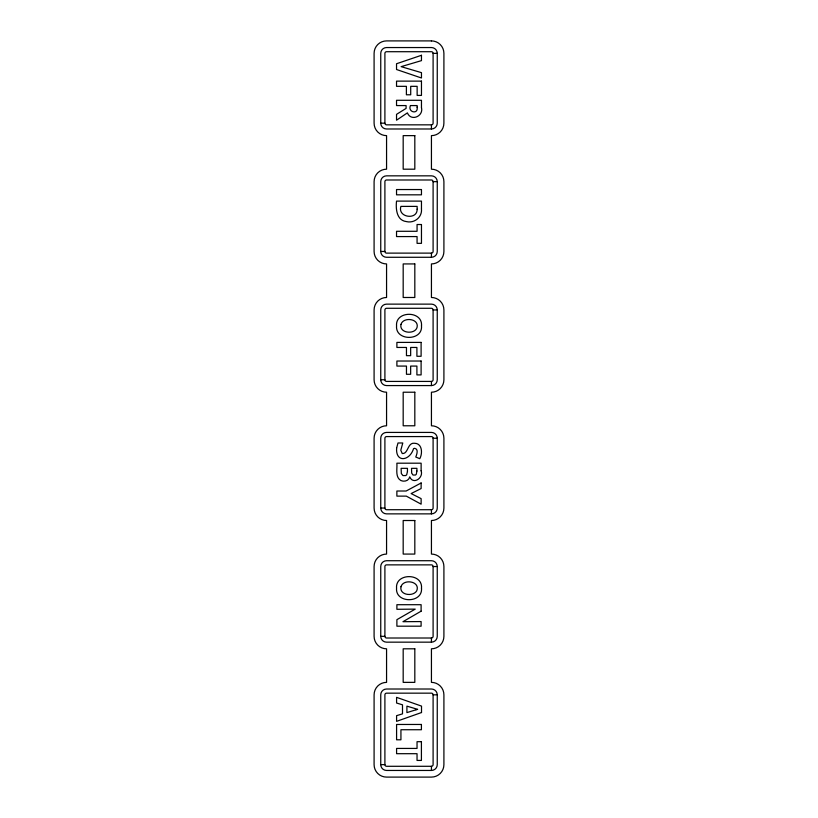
<?xml version="1.0" encoding="UTF-8"?>
<svg xmlns="http://www.w3.org/2000/svg" width="818" height="818" viewBox="0 0 818 818"><rect width="100%" height="100%" fill="white"/><g stroke="black" fill="none" stroke-linecap="round" stroke-linejoin="round"><path stroke-width="1.23" d="M433.1 53.364L433.1 123.17A1.667 1.667 0 0 1 431.434 124.837L386.566 124.837A1.667 1.667 0 0 1 384.9 123.17L384.9 53.364A1.667 1.667 0 0 1 386.566 51.708L431.434 51.708A1.667 1.667 0 0 1 433.1 53.364L437.252 53.364L437.252 123.17A5.818 5.818 0 0 1 431.434 128.988L386.566 128.988A5.818 5.818 0 0 1 380.748 123.17L380.748 53.364A5.818 5.818 0 0 1 386.566 47.546L431.434 47.546A5.818 5.818 0 0 1 437.252 53.364M380.748 123.17L384.9 123.17M433.1 181.657L433.1 251.463A1.667 1.667 0 0 1 431.434 253.12L386.566 253.12A1.667 1.667 0 0 1 384.9 251.463L384.9 181.657A1.667 1.667 0 0 1 386.566 179.991L431.434 179.991A1.667 1.667 0 0 1 433.1 181.657L437.252 181.657L437.252 251.463A5.818 5.818 0 0 1 431.434 257.281L386.566 257.281A5.818 5.818 0 0 1 380.748 251.463L380.748 181.657A5.818 5.818 0 0 1 386.566 175.839L431.434 175.839A5.818 5.818 0 0 1 437.252 181.657M380.748 251.463L384.9 251.463M433.1 309.95L433.1 379.756A1.667 1.667 0 0 1 431.434 381.423L386.566 381.423A1.667 1.667 0 0 1 384.9 379.756L384.9 309.95A1.667 1.667 0 0 1 386.566 308.284L431.434 308.284A1.667 1.667 0 0 1 433.1 309.95L437.252 309.95L437.252 379.756A5.818 5.818 0 0 1 431.434 385.575L386.566 385.575A5.818 5.818 0 0 1 380.748 379.756L380.748 309.95A5.818 5.818 0 0 1 386.566 304.132L431.434 304.132A5.818 5.818 0 0 1 437.252 309.95M380.748 379.756L384.9 379.756M433.1 438.243L433.1 508.05A1.667 1.667 0 0 1 431.434 509.716L386.566 509.716A1.667 1.667 0 0 1 384.9 508.05L384.9 438.243A1.667 1.667 0 0 1 386.566 436.577L431.434 436.577A1.667 1.667 0 0 1 433.1 438.243L437.252 438.243L437.252 508.05A5.818 5.818 0 0 1 431.434 513.868L386.566 513.868A5.818 5.818 0 0 1 380.748 508.05L380.748 438.243A5.818 5.818 0 0 1 386.566 432.425L431.434 432.425A5.818 5.818 0 0 1 437.252 438.243M380.748 508.05L384.9 508.05M433.1 566.537L433.1 636.343A1.667 1.667 0 0 1 431.434 638.009L386.566 638.009A1.667 1.667 0 0 1 384.9 636.343L384.9 566.537A1.667 1.667 0 0 1 386.566 564.87L431.434 564.87A1.667 1.667 0 0 1 433.1 566.537L437.252 566.537L437.252 636.343A5.818 5.818 0 0 1 431.434 642.161L386.566 642.161A5.818 5.818 0 0 1 380.748 636.343L380.748 566.537A5.818 5.818 0 0 1 386.566 560.719L431.434 560.719A5.818 5.818 0 0 1 437.252 566.537M380.748 636.343L384.9 636.343M433.1 694.83L433.1 764.636A1.667 1.667 0 0 1 431.434 766.292L386.566 766.292A1.667 1.667 0 0 1 384.9 764.636L384.9 694.83A1.667 1.667 0 0 1 386.566 693.163L431.434 693.163A1.667 1.667 0 0 1 433.1 694.83L437.252 694.83L437.252 764.636A5.818 5.818 0 0 1 431.434 770.454L386.566 770.454A5.818 5.818 0 0 1 380.748 764.636L380.748 694.83A5.818 5.818 0 0 1 386.566 689.012L431.434 689.012A5.818 5.818 0 0 1 437.252 694.83M380.748 764.636L384.9 764.636M431.434 124.837L431.434 128.988M431.434 253.12L431.434 257.281M431.434 381.423L431.434 385.575M431.434 509.716L431.434 513.868M431.434 638.009L431.434 642.161M431.434 766.292L431.434 770.454M421.127 470.749C423.734 478.039 412.998 485.115 409.746 476.833C408.98 480.779 404.276 482.078 400.953 480.575C394.889 477.16 397.415 468.683 396.873 463.192L421.127 463.192L421.127 470.749M396.638 447.978C395.442 463.049 409.828 461.076 413.55 448.612L414.736 448.305C418.847 448.959 416.761 454.573 415.769 457.027L419.767 458.683C422.753 453.561 422.333 443.274 414.573 443.274C407.333 442.241 408.397 454.184 402.241 453.53L400.789 450.258L402.783 442.988L397.998 442.988L396.638 447.978M421.464 107.557C423.796 116.34 410.892 121.78 407.395 112.874L396.536 120.205L396.536 114.346L406.096 108.395L406.096 105.573L396.536 105.573L396.536 100.287L421.464 100.287L421.464 107.557M421.464 208.938C422.374 217.21 414.215 223.6 406.341 221.576C396.587 220.41 395.636 208.784 396.536 201.105L421.464 201.105L421.464 208.938M417.139 209.203C417.446 220.4 397.282 217.537 400.902 206.392L417.139 206.392L417.139 209.203M421.495 325.881C422.865 341.249 395.186 341.198 396.556 325.85C395.196 310.472 422.926 310.462 421.495 325.881M421.495 588.193C422.865 603.551 395.186 603.5 396.556 588.152C395.196 572.784 422.926 572.774 421.495 588.193M416.914 471.045L416.301 474.256L415.503 475.033L413.029 475.053L411.679 473.121L411.526 468.336L416.914 468.336L416.914 471.045M417.139 107.178C418.438 114.847 407.507 112.311 410.401 105.573L417.139 105.573L417.139 107.178M400.994 324.419C398.959 333.417 415.043 334.91 417.088 327.312C419.092 318.314 403.039 316.771 400.994 324.419M400.994 586.721C399.153 595.31 413.162 596.884 416.71 590.862C420.728 581.158 403.305 578.53 400.994 586.721M407.446 471.526L406.689 474.757L405.738 475.565L402.957 475.585L401.321 473.53L401.117 468.336L407.446 468.336L407.446 471.526M421.106 611.179L402.967 621.7L421.106 621.568L421.106 626.189L396.894 626.189L396.894 619.666L415.217 609.124L396.894 609.298L396.894 604.707L421.106 604.707L421.106 611.179M421.127 482.968L406.147 491.015L396.873 491.015L396.873 496.127L406.311 496.127L421.127 504.164L421.127 498.632L411.137 493.571L421.127 488.54L421.127 482.968M421.515 712.539L396.587 721.343L396.587 715.668L402.497 713.869L402.497 704.819L396.587 703.02L396.587 697.345L421.515 706.108L421.515 712.539M421.464 55.287L396.536 63.743L396.536 69.51L421.464 77.986L421.464 72.649L401.137 66.647L421.464 60.624L421.464 55.287M415.994 709.789L406.914 712.611L406.914 706.139L417.661 709.349L415.994 709.789M431.434 40.9L386.566 40.9A12.464 12.464 0 0 0 374.092 53.364L374.092 123.17A12.464 12.464 0 0 0 386.566 135.635L386.566 169.193A12.464 12.464 0 0 0 374.092 181.657L374.092 251.463A12.474 12.474 0 0 0 386.566 263.928L386.566 297.486A12.464 12.464 0 0 0 374.092 309.95L374.092 379.756A12.464 12.464 0 0 0 386.566 392.221L386.566 425.779A12.464 12.464 0 0 0 374.092 438.243L374.092 508.05A12.464 12.464 0 0 0 386.566 520.514L386.566 554.072A12.464 12.464 0 0 0 374.092 566.537L374.092 636.343A12.464 12.464 0 0 0 386.566 648.807L386.566 682.365A12.464 12.464 0 0 0 374.092 694.83L374.092 764.636A12.464 12.464 0 0 0 386.566 777.1L431.434 777.1A12.464 12.464 0 0 0 443.908 764.636L443.908 694.83A12.464 12.464 0 0 0 431.434 682.365L431.434 648.807A12.464 12.464 0 0 0 443.908 636.343L443.908 566.537A12.464 12.464 0 0 0 431.434 554.072L431.434 520.514A12.464 12.464 0 0 0 443.908 508.05L443.908 438.243A12.464 12.464 0 0 0 431.434 425.779L431.434 392.221A12.464 12.464 0 0 0 443.908 379.756L443.908 309.95A12.464 12.464 0 0 0 431.434 297.486L431.434 263.928A12.474 12.474 0 0 0 443.908 251.453L443.908 181.657A12.464 12.464 0 0 0 431.434 169.193L431.434 135.635A12.454 12.454 0 0 0 443.898 123.17L443.908 53.364A12.464 12.464 0 0 0 431.434 40.9M421.464 81.125L396.536 81.125L396.536 86.33L406.393 86.33L406.393 94.786L410.708 94.786L410.708 86.33L417.139 86.33L417.139 95.409L421.464 95.409L421.464 81.125M414.818 135.635L403.182 135.635L403.182 169.193L414.818 169.193L414.818 135.635M421.464 189.541L396.536 189.541L396.536 194.827L421.464 194.827L421.464 189.541M421.464 224.521L417.068 224.521L417.068 231.289L396.536 231.289L396.536 236.576L417.068 236.576L417.068 243.345L421.464 243.345L421.464 224.521M414.818 263.928L403.182 263.928L403.182 297.486L414.818 297.486L414.818 263.928M421.106 342.405L396.894 342.405L396.894 347.456L406.464 347.456L406.464 355.666L410.656 355.666L410.656 347.456L416.904 347.456L416.904 356.28L421.106 356.28L421.106 342.405M421.106 361.024L396.894 361.024L396.894 366.075L406.464 366.075L406.464 374.286L410.656 374.286L410.656 366.075L416.904 366.075L416.904 374.9L421.106 374.9L421.106 361.024M414.818 392.221L403.182 392.221L403.182 425.779L414.818 425.779L414.818 392.221M414.818 520.514L403.182 520.514L403.182 554.072L414.818 554.072L414.818 520.514M414.818 648.807L403.182 648.807L403.182 682.365L414.818 682.365L414.818 648.807M421.413 724.462L396.587 724.462L396.587 739.799L400.932 739.799L400.932 729.728L421.413 729.728L421.413 724.462M421.413 741.691L417.037 741.691L417.037 748.429L396.587 748.429L396.587 753.695L417.037 753.695L417.037 760.433L421.413 760.433L421.413 741.691"/></g></svg>
